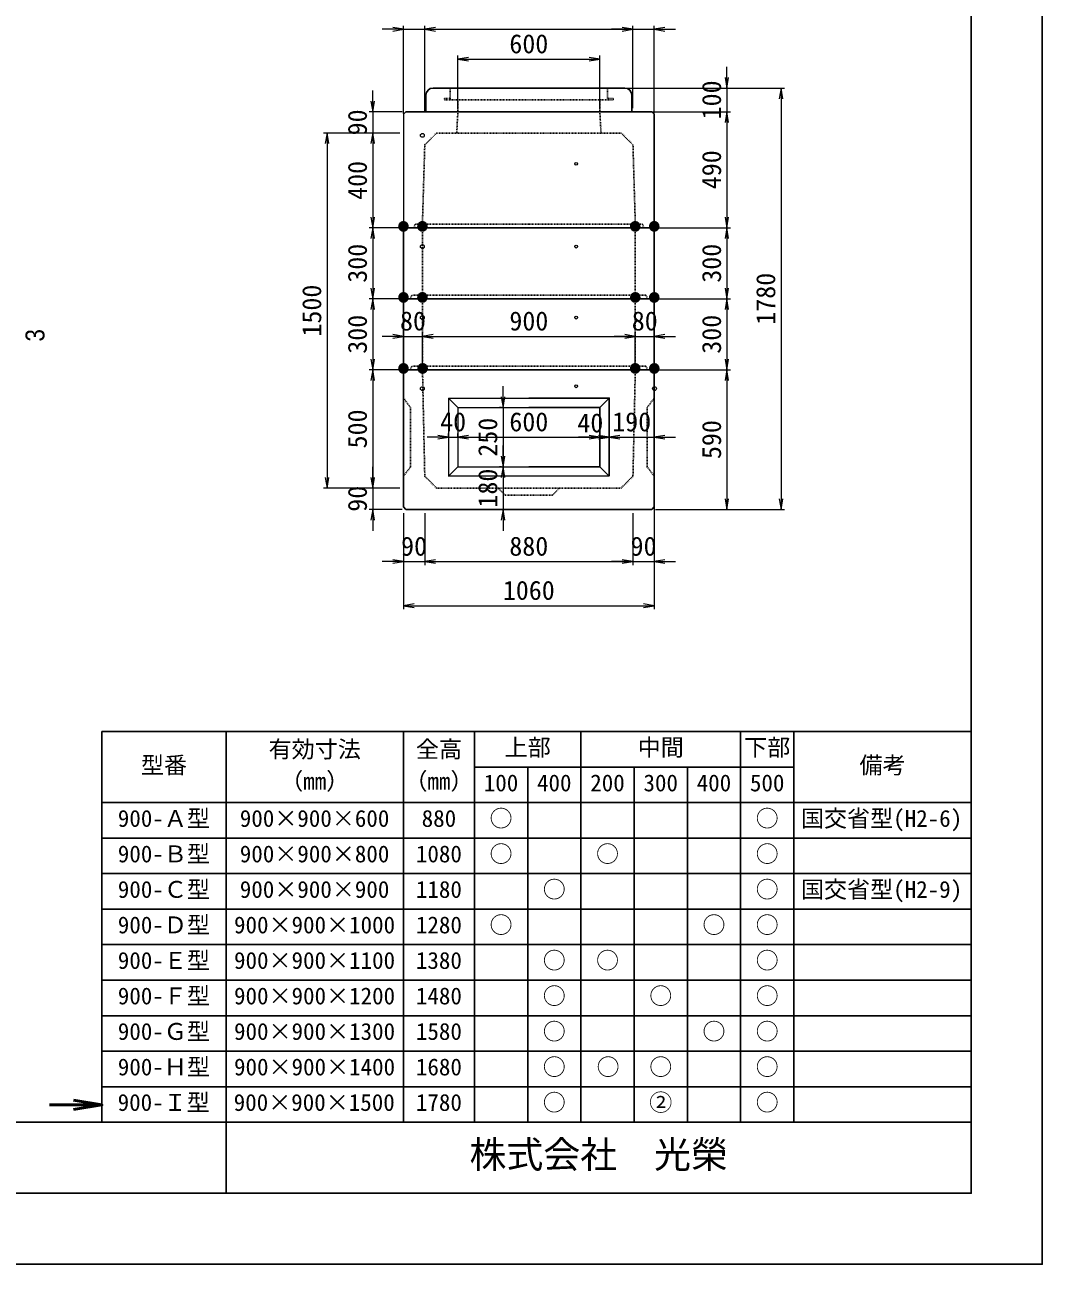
# Model space of a CAD drawing. Units: millimetres, scale not verified. Extents: x -210 to 210, y -148 to 148.
# Drawn here: x 66.6 to 210, y -148.5 to 26 of the extents above; entities that cross this region are included whole.
import ezdxf
from ezdxf.enums import TextEntityAlignment as Align

# ---------------------------------------------------------------- set-up
doc = ezdxf.new("R2010")
doc.units = ezdxf.units.MM
doc.linetypes.add('USER2', pattern=[4.7625, 3.175, -1.5875])
doc.layers.add('0-0', color=7, linetype='Continuous')
for name, color, linetype, lineweight in [('0-1_0', 9, 'Continuous', 25), ('0-2_dims', 2, 'Continuous', 13), ('0-3_pen1実線', 4, 'Continuous', 13), ('0-4_pen2実線', 3, 'Continuous', 13), ('0-5_pen3実線', 7, 'Continuous', 25), ('0-6_pen4実線', 6, 'Continuous', 25), ('0-8_pen2破線', 3, 'USER2', 25), ('0-B_draw', 7, 'Continuous', 13)]:
    doc.layers.add(name, color=color, linetype=linetype, lineweight=lineweight)
doc.styles.add('ＭＳ ゴシック', font='')
doc.styles.add('ＭＳ Ｐゴシック', font='')
doc.styles.get('ＭＳ ゴシック').set_extended_font_data('MS Gothic')
doc.styles.get('ＭＳ Ｐゴシック').set_extended_font_data('MS PGothic')

# ---------------------------------------------------------------- blocks, each defined once
blk = doc.blocks.new('部分図 1')
at = {"layer": '0-1_0'}
blk.add_lwpolyline([(0, 0), (12600, 0), (12600, 8910), (0, 8910)], close=True, dxfattribs=at)
at = {"layer": '0-2_dims', "lineweight": 18}
for p, q in [((9900, 5217), (9810, 5217)), ((9900, 4861.5), (9900, 5232)), ((9900, 5217), (9990.3, 5217)), ((9990.3, 4865.4), (9990.3, 5232)), ((9990.3, 4865.4), (9990.3, 5232)), ((9990.3, 5217), (10080.3, 5217)), ((9990.3, 5217), (10870, 5217)), ((10870, 5217), (10780, 5217)), ((10870, 4884), (10870, 5232)), ((10870, 4884), (10870, 5232)), ((10870, 5217), (10960, 5217)), ((10960, 4862), (10960, 5232)), ((10960, 5217), (11050, 5217)), ((10130, 4884), (10130, 5106)), ((10130, 5091), (10730, 5091)), ((10730, 4884), (10730, 5106)), ((11267, 4969), (11267, 5059)), ((9770, 4869), (9770, 4959)), ((10850, 4969), (11282, 4969)), ((10880, 4969), (11511, 4969)), ((11267, 4969), (11267, 4869)), ((11496, 4969), (11496, 3189)), ((9895, 4869), (9755, 4869)), ((9770, 4869), (9770, 4779)), ((10950, 4869), (11282, 4869)), ((10950, 4869), (11282, 4869)), ((11267, 4869), (11267, 4779)), ((11267, 4869), (11267, 4379)), ((9870, 4779), (9562, 4779)), ((9577, 4779), (9577, 3279)), ((9885, 4779), (9755, 4779)), ((9885, 4779), (9755, 4779)), ((9770, 4779), (9770, 4689)), ((9770, 4779), (9770, 4379)), ((9885, 4379), (9755, 4379)), ((9885, 4379), (9755, 4379)), ((9770, 4379), (9770, 4079)), ((10975, 4379), (11282, 4379)), ((10975, 4379), (11282, 4379)), ((11267, 4379), (11267, 4079)), ((9885, 4079), (9755, 4079)), ((9885, 4079), (9755, 4079)), ((9770, 4079), (9770, 3779)), ((10975, 4079), (11282, 4079)), ((10975, 4079), (11282, 4079)), ((11267, 4079), (11267, 3779)), ((9900, 3794), (9900, 3935)), ((9980.29, 3795.73), (9980.29, 3935)), ((9980.29, 3795.73), (9980.29, 3935)), ((10880, 3795.73), (10880, 3935)), ((10880, 3795.73), (10880, 3935)), ((10960, 3792.22), (10960, 3935)), ((9900, 3920), (9810, 3920)), ((9900, 3920), (9980.29, 3920)), ((9980.29, 3920), (10070.29, 3920)), ((9980.29, 3920), (10880, 3920)), ((10880, 3920), (10790, 3920)), ((10880, 3920), (10960, 3920)), ((10960, 3920), (11050, 3920)), ((9885, 3779), (9755, 3779)), ((9885, 3779), (9755, 3779)), ((9770, 3779), (9770, 3279)), ((9900, 3779), (11028, 3779)), ((10975, 3779), (11282, 3779)), ((10975, 3779), (11282, 3779)), ((11267, 3779), (11267, 3189)), ((10321, 3619), (10321, 3709)), ((10314, 3619), (10306, 3619)), ((10321, 3619), (10321, 3369)), ((10090, 3494), (10090, 3509)), ((10130, 3494), (10130, 3509)), ((10130, 3494), (10130, 3509)), ((10730, 3494), (10730, 3509)), ((10730, 3494), (10730, 3509)), ((10770, 3494), (10770, 3509)), ((10770, 3494), (10770, 3509)), ((10960, 3494), (10960, 3509)), ((10090, 3494), (10000, 3494)), ((10090, 3494), (10130, 3494)), ((10130, 3494), (10220, 3494)), ((10130, 3494), (10730, 3494)), ((10321, 3369), (10321, 3459)), ((10730, 3494), (10640, 3494)), ((10770, 3494), (10680, 3494)), ((10730, 3494), (10770, 3494)), ((10770, 3494), (10860, 3494)), ((10770, 3494), (10960, 3494)), ((10960, 3494), (11050, 3494)), ((9770, 3279), (9770, 3369)), ((10314, 3369), (10306, 3369)), ((10314, 3369), (10306, 3369)), ((10321, 3369), (10321, 3279)), ((10321, 3369), (10321, 3189)), ((9870, 3279), (9562, 3279)), ((9885, 3279), (9755, 3279)), ((9885, 3279), (9755, 3279)), ((9770, 3279), (9770, 3189)), ((10960, 3207), (10960, 2953.5)), ((9895, 3189), (9755, 3189)), ((9770, 3189), (9770, 3099)), ((9900, 3173.6), (9900, 2953.5)), ((9989.8, 3173.6), (9989.8, 2953.5)), ((9989.8, 3173.6), (9989.8, 2953.5)), ((10321, 3189), (10321, 3099)), ((10323, 3189), (10336, 3189)), ((10870, 3173.6), (10870, 2953.5)), ((10870, 3173.6), (10870, 2953.5)), ((10965, 3189), (11282, 3189)), ((10980, 3189), (11511, 3189)), ((9900, 3118.7), (9900, 2767)), ((10960, 3103.57), (10960, 2767)), ((9900, 2968.5), (9810, 2968.5)), ((9900, 2968.5), (9989.8, 2968.5)), ((9989.8, 2968.5), (10079.8, 2968.5)), ((9989.8, 2968.5), (10870, 2968.5)), ((10870, 2968.5), (10780, 2968.5)), ((10870, 2968.5), (10960, 2968.5)), ((10960, 2968.5), (11050, 2968.5)), ((9900, 2782), (10960, 2782))]:
    blk.add_line(p, q, dxfattribs=at)
at = {"layer": '0-2_dims', "lineweight": 50}
blk.add_line((8625, 673), (8404, 673), dxfattribs=at)
at = {"layer": '0-2_dims', "lineweight": 18}
for points in [[(9855, 5209.5), (9900, 5217), (9855, 5224.5)], [(10035.3, 5224.5), (9990.3, 5217), (10035.3, 5209.5)], [(10035.3, 5224.5), (9990.3, 5217), (10035.3, 5209.5)], [(10825, 5209.5), (10870, 5217), (10825, 5224.5)], [(10825, 5209.5), (10870, 5217), (10825, 5224.5)], [(11005, 5224.5), (10960, 5217), (11005, 5209.5)], [(10175, 5098.5), (10130, 5091), (10175, 5083.5)], [(10685, 5083.5), (10730, 5091), (10685, 5098.5)], [(11259.5, 5014), (11267, 4969), (11274.5, 5014)], [(11503.5, 4924), (11496, 4969), (11488.5, 4924)], [(9762.5, 4914), (9770, 4869), (9777.5, 4914)], [(11274.5, 4824), (11267, 4869), (11259.5, 4824)], [(11274.5, 4824), (11267, 4869), (11259.5, 4824)], [(9584.5, 4734), (9577, 4779), (9569.5, 4734)], [(9777.5, 4734), (9770, 4779), (9762.5, 4734)], [(9777.5, 4734), (9770, 4779), (9762.5, 4734)], [(9762.5, 4424), (9770, 4379), (9777.5, 4424)], [(11259.5, 4424), (11267, 4379), (11274.5, 4424)], [(9777.5, 4334), (9770, 4379), (9762.5, 4334)], [(11274.5, 4334), (11267, 4379), (11259.5, 4334)], [(9762.5, 4124), (9770, 4079), (9777.5, 4124)], [(11259.5, 4124), (11267, 4079), (11274.5, 4124)], [(9777.5, 4034), (9770, 4079), (9762.5, 4034)], [(11274.5, 4034), (11267, 4079), (11259.5, 4034)], [(9855, 3912.5), (9900, 3920), (9855, 3927.5)], [(10025.29, 3927.5), (9980.29, 3920), (10025.29, 3912.5)], [(10025.29, 3927.5), (9980.29, 3920), (10025.29, 3912.5)], [(10835, 3912.5), (10880, 3920), (10835, 3927.5)], [(10835, 3912.5), (10880, 3920), (10835, 3927.5)], [(11005, 3927.5), (10960, 3920), (11005, 3912.5)], [(9762.5, 3824), (9770, 3779), (9777.5, 3824)], [(11259.5, 3824), (11267, 3779), (11274.5, 3824)], [(9777.5, 3734), (9770, 3779), (9762.5, 3734)], [(11274.5, 3734), (11267, 3779), (11259.5, 3734)], [(10313.5, 3664), (10321, 3619), (10328.5, 3664)], [(10045, 3486.5), (10090, 3494), (10045, 3501.5)], [(10175, 3501.5), (10130, 3494), (10175, 3486.5)], [(10175, 3501.5), (10130, 3494), (10175, 3486.5)], [(10685, 3486.5), (10730, 3494), (10685, 3501.5)], [(10685, 3486.5), (10730, 3494), (10685, 3501.5)], [(10725, 3486.5), (10770, 3494), (10725, 3501.5)], [(10815, 3501.5), (10770, 3494), (10815, 3486.5)], [(11005, 3501.5), (10960, 3494), (11005, 3486.5)], [(10313.5, 3414), (10321, 3369), (10328.5, 3414)], [(10328.5, 3324), (10321, 3369), (10313.5, 3324)], [(9569.5, 3324), (9577, 3279), (9584.5, 3324)], [(9762.5, 3324), (9770, 3279), (9777.5, 3324)], [(9762.5, 3324), (9770, 3279), (9777.5, 3324)], [(11259.5, 3234), (11267, 3189), (11274.5, 3234)], [(11488.5, 3234), (11496, 3189), (11503.5, 3234)], [(9777.5, 3144), (9770, 3189), (9762.5, 3144)], [(10328.5, 3144), (10321, 3189), (10313.5, 3144)], [(9855, 2961), (9900, 2968.5), (9855, 2976)], [(10034.8, 2976), (9989.8, 2968.5), (10034.8, 2961)], [(10034.8, 2976), (9989.8, 2968.5), (10034.8, 2961)], [(10825, 2961), (10870, 2968.5), (10825, 2976)], [(10825, 2961), (10870, 2968.5), (10825, 2976)], [(11005, 2976), (10960, 2968.5), (11005, 2961)], [(9945, 2789.5), (9900, 2782), (9945, 2774.5)], [(10915, 2774.5), (10960, 2782), (10915, 2789.5)]]:
    blk.add_lwpolyline(points, dxfattribs=at)
at = {"layer": '0-2_dims', "lineweight": 50}
blk.add_lwpolyline([(8505, 653), (8625, 673), (8505, 693)], dxfattribs=at)
at = {"layer": '0-3_pen1実線'}
blk.add_line((10730, 4916.02), (10732.98, 4919), dxfattribs=at)
at = {"layer": '0-4_pen2実線'}
blk.add_line((10786, 4925), (10786, 4919), dxfattribs=at)
for centre, radius in [((9980, 4769), 8), ((10630, 4649), 6), ((9980, 4299), 8), ((10630, 4299), 6), ((9980, 3999), 8), ((10630, 3999), 6), ((9980, 3699), 8), ((10630, 3709), 6), ((10961.1, 3699), 8)]:
    blk.add_circle(centre, radius, dxfattribs=at)
at = {"layer": '0-5_pen3実線'}
for p, q in [((9995, 4939), (9995, 4869)), ((10025, 4969), (10835, 4969)), ((10865, 4939), (10865, 4869)), ((10950, 4869), (9910, 4869)), ((10960, 4859), (10950, 4869)), ((10960, 4379), (10960, 4859)), ((9900, 4379), (9900, 4079)), ((10960, 4379), (9900, 4379)), ((10960, 4379), (10960, 4079)), ((9900, 4079), (9900, 3779)), ((9900, 4079), (10960, 4079)), ((10960, 4079), (10960, 3779)), ((9900, 3779), (10960, 3779)), ((10960, 3199), (10960, 3779)), ((10770, 3659), (10730, 3619)), ((10430, 3369), (10730, 3369)), ((10730, 3369), (10770, 3329)), ((10090, 3329), (10767.73, 3331.27)), ((10960, 3199), (10950, 3189)), ((9910, 3189), (10950, 3189)), ((9150, 2250), (9150, 600)), ((9900, 2250), (9900, 600)), ((10200, 2250), (10200, 600)), ((10650, 2250), (10650, 600)), ((11325, 2250), (11325, 600)), ((11550, 2250), (11550, 600)), ((10200, 2100), (11550, 2100)), ((10425, 2100), (10425, 600)), ((10875, 2100), (10875, 600)), ((11100, 2100), (11100, 600)), ((8625, 1950), (12300, 1950)), ((8625, 1800), (12300, 1800)), ((8625, 1650), (12300, 1650)), ((8625, 1500), (12300, 1500)), ((8625, 1350), (12300, 1350)), ((8625, 1200), (12300, 1200)), ((8625, 1050), (12300, 1050)), ((8625, 900), (12300, 900)), ((8625, 750), (12300, 750))]:
    blk.add_line(p, q, dxfattribs=at)
for points in [[(9900, 3779), (9900, 3199), (9910, 3189)], [(10430, 3659), (10770, 3659), (10770, 3329)], [(10430, 3619), (10730, 3619), (10730, 3369)]]:
    blk.add_lwpolyline(points, dxfattribs=at)
for centre, start, end in [((10025, 4939), 90, 180), ((10835, 4939), 0, 90)]:
    blk.add_arc(centre, 30, start, end, dxfattribs=at)
at = {"layer": '0-6_pen4実線'}
for p, q in [((12300, 3600), (12300, 2100)), ((8625, 2250), (12300, 2250)), ((8625, 2250), (8625, 600)), ((12300, 2100), (12300, 600)), ((300, 600), (12300, 600)), ((9150, 600), (9150, 300))]:
    blk.add_line(p, q, dxfattribs=at)
blk.add_lwpolyline([(300, 300), (12300, 300), (12300, 8610), (300, 8610)], close=True, dxfattribs=at)
at = {"layer": '0-8_pen2破線'}
for p, q in [((10074, 4925), (10098, 4925)), ((10074, 4925), (10074, 4919)), ((10098, 4969), (10098, 4919)), ((10762, 4969), (10762, 4925)), ((10786, 4925), (10762, 4925)), ((10074, 4919), (10730, 4919)), ((10130, 4919), (10130, 4869)), ((10786, 4919), (10730, 4919)), ((10730, 4919), (10730, 4869)), ((10130, 4869), (10125, 4779)), ((10735, 4779), (10730, 4869)), ((9990, 4729), (10040, 4779)), ((10430, 4779), (10040, 4779)), ((10820, 4779), (10430, 4779)), ((10820, 4779), (10870, 4729)), ((9990, 4729), (9980, 4394)), ((10870, 4729), (10880, 4394)), ((9950, 4394), (9945, 4379)), ((10430, 4394), (9950, 4394)), ((9980, 4379), (9980, 4094)), ((10910, 4394), (10430, 4394)), ((10880, 4379), (10880, 4094)), ((10910, 4394), (10915, 4379)), ((9930, 4079), (9935, 4094)), ((10430, 4094), (9935, 4094)), ((10925, 4094), (10430, 4094)), ((10930, 4079), (10925, 4094)), ((9980, 4079), (9980, 3794)), ((10880, 4079), (10880, 3794)), ((9930, 3779), (9935, 3794)), ((10430, 3794), (9935, 3794)), ((10925, 3794), (10430, 3794)), ((10930, 3779), (10925, 3794)), ((9900, 3659), (9930, 3619)), ((9930, 3619), (9930, 3369)), ((10960, 3659), (10930, 3619)), ((10930, 3619), (10930, 3369)), ((9930, 3369), (9900, 3329)), ((10930, 3369), (10960, 3329)), ((10040, 3279), (10820, 3279)), ((10330, 3249), (10300, 3279))]:
    blk.add_line(p, q, dxfattribs=at)
for points in [[(10040, 3279), (9990, 3329), (9980.32, 3779)], [(10880, 3779), (10870, 3329), (10820, 3279)], [(10330, 3249), (10530, 3249), (10560, 3279)]]:
    blk.add_lwpolyline(points, dxfattribs=at)
at = {"layer": '0-B_draw'}
for p, q in [((9900, 4859), (9910, 4869)), ((9900, 4859), (9900, 4379)), ((10090, 3659), (10090, 3329)), ((10090, 3659), (10130, 3619)), ((10090, 3659), (10430, 3659)), ((10130, 3619), (10130, 3369)), ((10130, 3619), (10430, 3619)), ((10130, 3369), (10090, 3329)), ((10130, 3369), (10430, 3369))]:
    blk.add_line(p, q, dxfattribs=at)
at = {"layer": '0-2_dims', "color": 7, "style": 'ＭＳ ゴシック'}
for s, p in [('600', (10347.5, 5091.5)), ('80', (9885.14, 3920.5)), ('900', (10347.64, 3920.5)), ('80', (10865, 3920.5)), ('40', (10055, 3494.5)), ('600', (10347.5, 3494.5)), ('40', (10635, 3490)), ('190', (10782.5, 3494.5)), ('90', (9889.9, 2969)), ('880', (10347.4, 2969)), ('90', (10860, 2969)), ('1060', (10320, 2782.5))]:
    blk.add_text(s, height=80.65, dxfattribs=at).set_placement(p, align=Align.BOTTOM_LEFT)
for s, p in [('100', (11266.5, 4836.5)), ('90', (9769.5, 4769)), ('490', (11266.5, 4541.5)), ('400', (9769.5, 4496.5)), ('300', (9769.5, 4146.5)), ('300', (11266.5, 4146.5)), ('1780', (11495.5, 3969)), ('1500', (9576.5, 3919)), ('300', (9769.5, 3846.5)), ('300', (11266.5, 3846.5)), ('500', (9769.5, 3446.5)), ('250', (10320.5, 3411.5)), ('590', (11266.5, 3401.5)), ('180', (10320.5, 3196.5)), ('90', (9769.5, 3179))]:
    blk.add_text(s, height=80.65, rotation=90, dxfattribs=at).set_placement(p, align=Align.BOTTOM_LEFT)
at = {"layer": '0-2_dims', "color": 1, "style": 'ＭＳ ゴシック'}
for p in [(9874.9, 4354.04), (9955, 4354.08), (10854.63, 4353.99), (10934.91, 4354.2), (9875, 4053.94), (9955.1, 4053.98), (10854.83, 4053.97), (10934.91, 4053.9), (9874.9, 3754), (9956, 3754), (10854.5, 3754), (10935.2, 3753.9)]:
    blk.add_text('●', height=36.66, dxfattribs=at).set_placement(p, align=Align.BOTTOM_LEFT)
at = {"layer": '0-2_dims', "color": 7, "style": 'ＭＳ Ｐゴシック', "width": 0.9}
blk.add_text('3', height=79.98, rotation=90, dxfattribs=at).set_placement((8406.31, 3898.14), align=Align.BOTTOM_LEFT)
at = {"layer": '0-5_pen3実線', "style": 'ＭＳ ゴシック'}
for s, height, p in [('有効寸法', 71.47, (9330.03, 2118.76)), ('全高', 71.47, (9952.52, 2118.76)), ('上部', 71.51, (10327.46, 2126.23)), ('中間', 71.46, (10890.02, 2126.26)), ('下部', 71.52, (11339.95, 2126.23)), ('型番', 71.47, (8790.02, 2051.26)), ('備考', 71.45, (11827.54, 2051.27)), ('（mm）', 71.49, (9378.73, 1983.74)), ('（mm）', 71.49, (9903.73, 1983.74)), ('100', 71.47, (10239.39, 1976.26)), ('400', 71.46, (10464.4, 1976.27)), ('200', 71.47, (10689.39, 1976.26)), ('300', 71.47, (10914.39, 1976.26)), ('400', 71.46, (11139.4, 1976.27)), ('500', 71.47, (11364.39, 1976.26)), ('900-Ａ型', 71.47, (8692.52, 1826.25)), ('900×900×600', 71.48, (9208.13, 1826.25)), ('880', 71.47, (9976.89, 1826.26)), ('○', 71.37, (10263.83, 1826.33)), ('○', 71.37, (11388.83, 1826.33)), ('国交省型(H2-6)', 71.48, (11580, 1826.25)), ('900-Ｂ型', 71.47, (8692.52, 1676.25)), ('900×900×800', 71.48, (9208.13, 1676.25)), ('1080', 71.47, (9952.51, 1676.26)), ('○', 71.37, (10263.83, 1676.33)), ('○', 71.37, (10713.83, 1676.33)), ('○', 71.37, (11388.83, 1676.33)), ('900-Ｃ型', 71.47, (8692.52, 1526.25)), ('○', 71.37, (10488.83, 1526.33)), ('○', 71.37, (11388.83, 1526.33)), ('国交省型(H2-9)', 71.48, (11580, 1526.25)), ('900×900×900', 71.48, (9208.13, 1526.25)), ('1180', 71.47, (9952.51, 1526.26)), ('900-Ｄ型', 71.47, (8692.52, 1376.25)), ('900×900×1000', 71.48, (9183.76, 1376.25)), ('1280', 71.47, (9952.51, 1376.26)), ('○', 71.37, (10263.83, 1376.33)), ('○', 71.37, (11163.83, 1376.33)), ('○', 71.37, (11388.83, 1376.33)), ('900-Ｅ型', 71.47, (8692.52, 1226.25)), ('900×900×1100', 71.48, (9183.76, 1226.25)), ('1380', 71.47, (9952.51, 1226.26)), ('○', 71.37, (10488.83, 1226.33)), ('○', 71.37, (10713.83, 1226.33)), ('○', 71.37, (11388.83, 1226.33)), ('900-Ｆ型', 71.47, (8692.52, 1076.25)), ('900×900×1200', 71.48, (9183.76, 1076.25)), ('1480', 71.47, (9952.51, 1076.26)), ('○', 71.37, (10488.83, 1076.33)), ('○', 71.37, (10938.83, 1076.33)), ('○', 71.37, (11388.83, 1076.33)), ('900-Ｇ型', 71.47, (8692.52, 926.25)), ('900×900×1300', 71.48, (9183.76, 926.25)), ('1580', 71.47, (9952.51, 926.26)), ('○', 71.37, (10488.83, 926.33)), ('○', 71.37, (11163.83, 926.33)), ('○', 71.37, (11388.83, 926.33)), ('900-Ｈ型', 71.47, (8692.52, 776.25)), ('900×900×1400', 71.48, (9183.76, 776.25)), ('1680', 71.47, (9952.51, 776.26)), ('○', 71.37, (10488.83, 776.33)), ('○', 71.37, (10716.33, 776.33)), ('○', 71.37, (10938.83, 776.33)), ('○', 71.37, (11388.83, 776.33)), ('900-Ｉ型', 71.47, (8691.81, 626.25)), ('900×900×1500', 71.48, (9182.33, 626.25)), ('1780', 71.47, (9952.51, 626.26)), ('○', 71.37, (10488.83, 626.33)), ('②', 71.47, (10938.76, 626.26)), ('○', 71.37, (11388.83, 626.33)), ('株式会社\u3000光榮', 114.4, (10179.07, 372.01))]:
    blk.add_text(s, height=height, dxfattribs=at).set_placement(p, align=Align.BOTTOM_LEFT)

msp = doc.modelspace()

# ---------------------------------------------------------------- block references
at = {"layer": '0-0', "xscale": 0.0333333, "yscale": 0.0333333}
msp.add_blockref('部分図 1', (-210, -148.5), dxfattribs=at)

doc.saveas('drawing.dxf')
